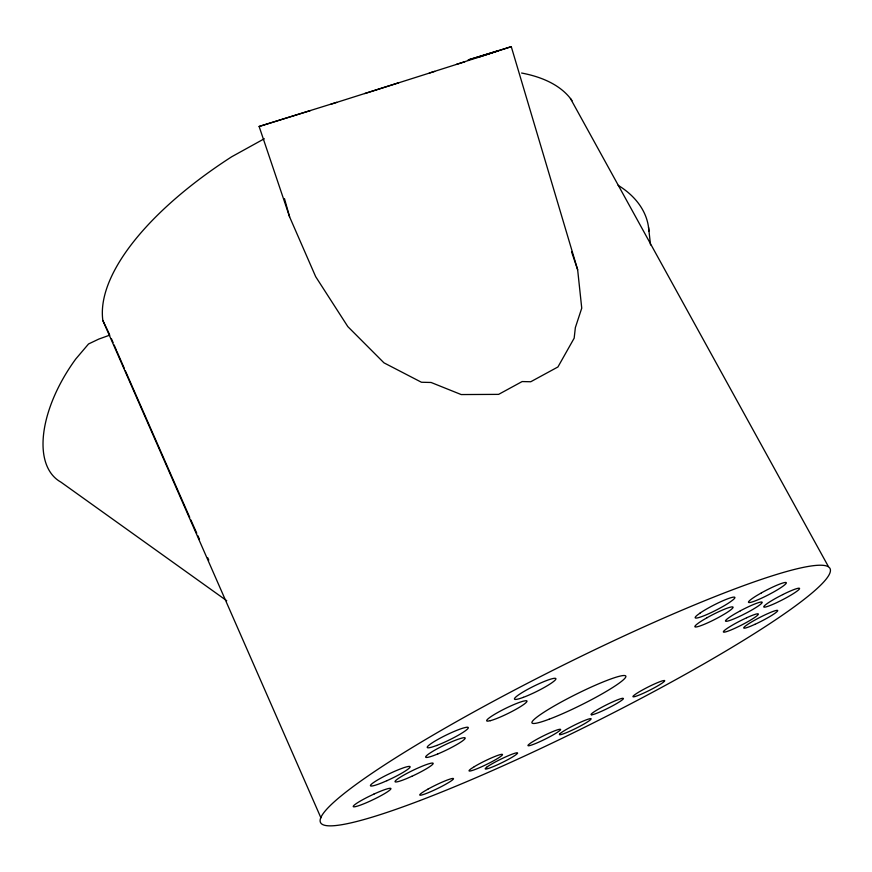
<?xml version="1.0" encoding="UTF-8"?>
<svg xmlns="http://www.w3.org/2000/svg" width="872" height="872" viewBox="0 0 872 872"><rect width="100%" height="100%" fill="white"/><g stroke="black" fill="none" stroke-linecap="round" stroke-linejoin="round"><path stroke-width="1.31" d="M264.314 138.746L231.712 156.753A260.51 109.796 -26 0 0 102.852 320.515L320.94 817.871M477.758 57.53L498.435 50.729L468.133 59.939L511.275 46.674L577.646 269.731L581.744 308.154L575.357 327.6L574.168 338.173L557.927 366.97L530.743 381.751L522.132 381.565L498.621 394.373L461.19 394.558L431.073 382.47L421.449 382.252L383.953 362.828L347.83 326.618L315.675 276.664L289.624 216.932L259.126 126.473L310.476 110.57M109.85 335.11L98.754 339.099L88.53 343.971L75.722 359.046A107.67 56.626 -54.1 0 0 60.866 482.085L226.742 600.732M511.275 46.674L456.394 64.386M429.362 73.019L464.896 61.748M398.722 82.753L330.859 104.248M364.725 93.576L434.681 71.395M336.734 102.329L259.126 126.473M570.441 98.503L828.4 566.56M102.852 320.515L109.273 333.9M207.678 557.677L208.779 560.129M189.736 517.412L125.415 370.938M190.815 519.854L196.767 533.239M197.846 535.681L199.47 539.332M116.794 351.144L124.336 368.464M111.453 338.816L113.055 342.511M114.123 344.985L116.259 349.912M571.563 251.779L577.646 269.731M284.49 198.685L289.624 216.932M648.528 227.341L650.545 244.912M521.587 73.03A260.51 109.796 -26 0 1 572.032 100.662M618.128 185.311A98.394 67.754 -4.3 0 1 648.877 231.124M559.78 733.886L559.421 734.573A17.713 1.766 -26.5 0 0 573.754 729.395A17.713 1.766 -26.5 0 0 590.704 719.553L591.151 718.822A17.713 1.766 -26.5 0 0 576.817 723.967A17.713 1.766 -26.5 0 0 559.78 733.886M560.565 729.559L559.966 730.387A18.17 1.853 -26.4 0 1 540.019 741.592A18.17 1.853 -26.4 0 1 528.487 744.721L530.089 743.434A18.17 1.853 -26.4 0 1 548.521 733.439A18.17 1.853 -26.4 0 1 560.565 729.559M486.696 767.218L485.432 768.341A18.04 1.809 -26.2 0 0 496.462 765.245A18.04 1.809 -26.2 0 0 515.995 754.705L517.314 753.561A18.04 1.809 -26.2 0 0 506.37 756.58A18.04 1.809 -26.2 0 0 486.696 767.218M700.151 613.016L697.229 615.174A22.291 2.78 -27.2 0 0 703.737 615.85A22.291 2.78 -27.2 0 0 729.624 602.356L732.589 600.209A22.291 2.78 -27.2 0 0 726.322 599.337A22.291 2.78 -27.2 0 0 700.151 613.016M474.292 766.673L471.501 768.461A18.617 1.929 -26.1 0 0 483.753 765.79A18.617 1.929 -26.1 0 0 501.629 754.335A18.617 1.929 -26.1 0 0 474.292 766.673M707.094 617.692L702.668 620.297A21.462 2.583 -27.2 0 0 697.11 626.804A21.462 2.583 -27.2 0 0 720.654 616.286L725.024 613.735A21.462 2.583 -27.2 0 0 730.834 607.076A21.462 2.583 -27.2 0 0 707.094 617.692M427.858 789.193L424.392 791.209A18.737 1.929 -26 0 0 423.443 794.49A18.737 1.929 -26 0 0 445.276 784.506L448.699 782.522A18.737 1.929 -26 0 0 449.832 779.143A18.737 1.929 -26 0 0 427.858 789.193M761.43 592.862L756.929 595.478A21.299 2.518 -27.4 0 0 749.408 602.552A21.299 2.518 -27.4 0 0 768.417 594.824L773.224 592.241A21.299 2.518 -27.4 0 0 785.41 582.463A21.299 2.518 -27.4 0 0 761.43 592.862M740.404 610.782L735.804 613.332A20.59 2.365 -27.2 0 0 725.82 621.278A20.59 2.365 -27.2 0 0 742.432 615.011L747.162 612.58A20.59 2.365 -27.2 0 0 761.845 602.04A20.59 2.365 -27.2 0 0 740.404 610.782M782.773 594.584L778.053 597.037A20.154 2.256 -27.4 0 0 763.763 606.661A20.154 2.256 -27.4 0 0 776.004 602.966L780.538 600.775A20.154 2.256 -27.4 0 0 799.548 588.72A20.154 2.256 -27.4 0 0 782.773 594.584M373.99 794.054L369.009 796.43A20.884 2.365 -25.6 0 0 353.236 806.556A20.884 2.365 -25.6 0 0 370.317 800.997L375.178 798.676A20.884 2.365 -25.6 0 0 390.928 788.571A20.884 2.365 -25.6 0 0 373.99 794.054M746.705 617.747L742.181 619.905A19.664 2.158 -27.2 0 0 723.716 631.175A19.664 2.158 -27.2 0 0 735.151 628.167L739.576 626.052A19.664 2.158 -27.2 0 0 758.008 614.804A19.664 2.158 -27.2 0 0 746.705 617.747M754.967 624.319L751.064 626.042A19.097 2.027 -27.2 0 1 745.647 625.856A19.097 2.027 -27.2 0 1 766.608 614.128L770.576 612.395A19.097 2.027 -27.2 0 1 775.797 612.656A19.097 2.027 -27.2 0 1 754.967 624.319M411.813 776.32L407.039 778.413A21.168 2.463 -25.8 0 1 395.626 780.625A21.168 2.463 -25.8 0 1 416.533 768.657L421.405 766.532A21.168 2.463 -25.8 0 1 432.567 764.439A21.168 2.463 -25.8 0 1 411.813 776.32M386.906 780.691L382.012 782.784A21.985 2.638 -25.7 0 1 372.279 783.492A21.985 2.638 -25.7 0 1 398.787 769.573L403.169 767.916A21.985 2.638 -25.7 0 1 408.227 768.995A21.985 2.638 -25.7 0 1 386.906 780.691M437.733 753.975L433.308 755.697A21.963 2.671 -25.9 0 1 429.874 753.157A21.963 2.671 -25.9 0 1 457.811 739.358L461.408 738.203A21.963 2.671 -25.9 0 1 460.928 742.018A21.963 2.671 -25.9 0 1 437.733 753.975M436.621 745.506L432.577 746.901A22.792 2.878 -25.9 0 1 434.147 741.614A22.792 2.878 -25.9 0 1 463.294 728.033L466.258 727.313A22.792 2.878 -25.9 0 1 461.375 733.428A22.792 2.878 -25.9 0 1 436.621 745.506M635.001 696.532L633.432 696.837A17.8 1.788 -26.8 0 1 642.926 689.741A17.8 1.788 -26.8 0 1 662.785 680.749L664.279 680.487A17.8 1.788 -26.8 0 1 654.698 687.594A17.8 1.788 -26.8 0 1 635.001 696.532M490.347 720.675L487.906 721.133A22.421 2.812 -26.2 0 1 497.661 712.555A22.421 2.812 -26.2 0 1 523.571 701.099L525.903 700.707A22.421 2.812 -26.2 0 1 515.962 709.307A22.421 2.812 -26.2 0 1 490.347 720.675M591.707 714.789L591.053 714.582A18.083 1.842 -26.6 0 1 604.906 705.644A18.083 1.842 -26.6 0 1 622.859 698.265L623.426 698.516A18.083 1.842 -26.6 0 1 609.561 707.421A18.083 1.842 -26.6 0 1 591.707 714.789M419.988 800.54A284.621 32.58 -26.5 0 0 828.335 576.076A284.621 32.58 -26.5 0 0 478.041 709.623A284.621 32.58 -26.5 0 0 419.988 800.54M523.32 697.349A23.119 3.008 -26.3 0 0 555.867 679.103A23.119 3.008 -26.3 0 0 526.339 690.112A23.119 3.008 -26.3 0 0 523.32 697.349M549.142 719.215A52.462 5.93 -26.5 0 0 625.311 677.762A52.462 5.93 -26.5 0 0 562.266 701.47A52.462 5.93 -26.5 0 0 549.142 719.215"/></g></svg>
